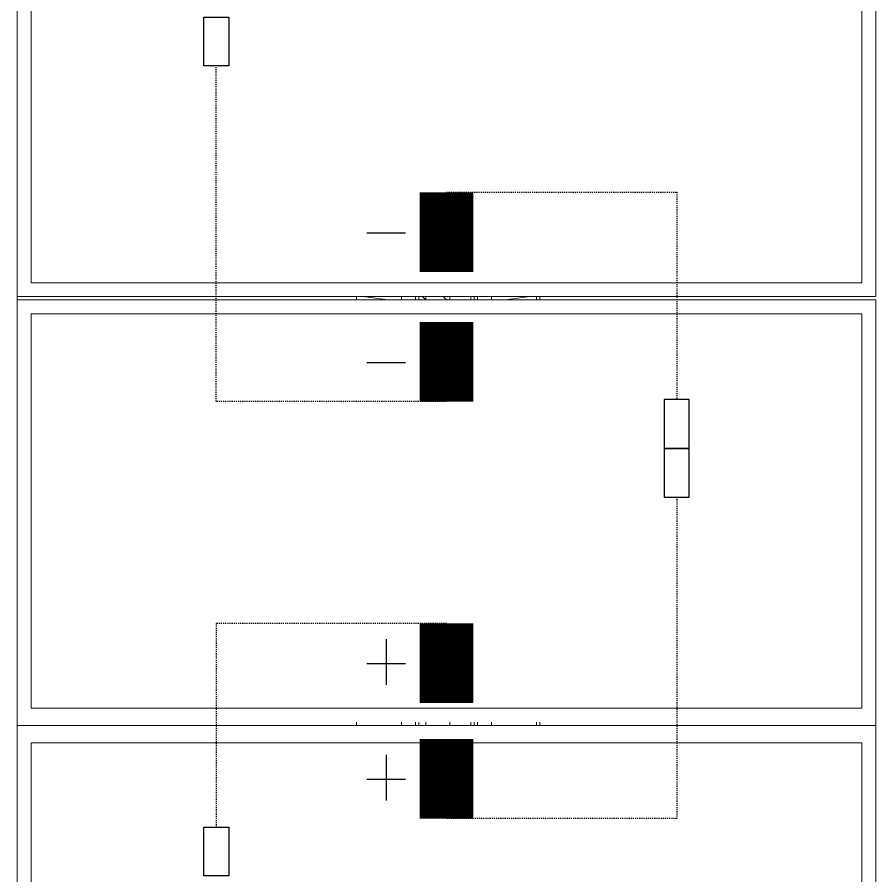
# Model space of a CAD drawing. Header units: feet. Extents: x -13743 to 68376, y -48 to 67763.
# Drawn here: x 4375 to 4455.3, y 64126.1 to 64206.5 of the extents above; entities that cross this region are included whole.
import ezdxf

# ---------------------------------------------------------------- set-up
doc = ezdxf.new("R2010")
doc.units = ezdxf.units.FT
doc.header["$MEASUREMENT"] = 0
doc.linetypes.add('HIDDEN', pattern=[0.375, 0.25, -0.125])
for name, color, linetype in [('E-HARN-COMP', 8, 'Continuous'), ('E-TRNK-CABL-NEG', 6, 'HIDDEN'), ('E-TRUNK-CABLE-POS', 6, 'HIDDEN'), ('Polarity-Text', 7, 'Continuous')]:
    doc.layers.add(name, color=color, linetype=linetype)

# ---------------------------------------------------------------- blocks, each defined once
blk = doc.blocks.new('A$C47dfd34d')
at = {"lineweight": 5}
for points in [[(0.92496, 0), (0.92496, 0.41332), (2.16158, 0.41332)], [(1.74993, 0.23499), (1.74993, 0.24666), (1.74993, 0.24332)], [(1.95492, 0.23499), (1.95659, 0.24666), (1.95659, 0.24332)], [(1.74993, 0.22832), (1.7516, 0.22832)], [(1.95492, 0.22832), (1.95659, 0.22832)], [(1.74993, 0.22166), (1.7516, 0.22166)], [(1.74993, 0.21999), (1.7516, 0.21999)], [(1.95659, 0.22166), (1.95492, 0.22166)], [(1.95492, 0.21999), (1.95659, 0.21999)], [(1.74993, 0.21832), (1.74993, 0.21666), (1.7516, 0.21666)], [(1.95659, 0.21666), (1.95492, 0.21666), (1.95659, 0.21832)], [(1.74993, 0.20666), (1.74993, 0.20832)], [(1.95492, 0.20666), (1.95659, 0.20832)], [(1.74993, 0.20499), (1.7516, 0.20499)], [(1.95659, 0.20499), (1.95492, 0.20499)], [(1.74993, 0.19499), (1.7516, 0.19499)], [(1.95492, 0.19499), (1.95659, 0.19499)], [(1.74993, 0.19333), (1.7516, 0.19333)], [(1.74993, 0.19166), (1.7516, 0.19166)], [(1.95659, 0.19333), (1.95492, 0.19333)], [(1.95492, 0.19166), (1.95659, 0.19166)], [(1.74993, 0.18499), (1.7516, 0.18499)], [(1.95659, 0.18499), (1.95492, 0.18499)], [(1.74993, 0.16999), (1.74993, 0.16666), (1.74993, 0.17833)], [(1.95659, 0.16999), (1.95659, 0.16666), (1.95492, 0.17833)], [(1.74993, 0.16666), (1.74993, 0.16666)], [(1.95659, 0.16666), (1.95659, 0.16666)], [(1.74993, 0.16333), (1.7516, 0.16333)], [(1.74993, 0.16166), (1.7516, 0.16166)], [(1.95492, 0.16333), (1.95659, 0.16333)], [(1.95492, 0.16166), (1.95659, 0.16166)]]:
    blk.add_lwpolyline(points, dxfattribs=at)
for points in [[(1.54494, 0.41332), (1.54494, 0), (1.74993, 0), (1.74993, 0.41332)], [(1.95492, 0.41332), (1.74993, 0.41332), (1.74993, 0), (1.95492, 0)], [(1.95659, 0), (1.95659, 0.41332), (2.16158, 0.41332), (2.16158, 0)], [(1.7416, 0.40665), (1.7416, 0.00667), (1.5516, 0.00667), (1.5516, 0.40665)], [(1.75826, 0.00667), (1.94825, 0.00667), (1.94825, 0.40665), (1.75826, 0.40665)], [(1.96325, 0.00667), (1.96325, 0.40665), (2.15491, 0.40665), (2.15491, 0.00667)], [(1.7516, 0.24999), (1.74993, 0.24999)], [(1.95659, 0.24999), (1.95492, 0.24999)]]:
    blk.add_lwpolyline(points, close=True, dxfattribs=at)

msp = doc.modelspace()

# ---------------------------------------------------------------- linework, layer by layer
at = {"layer": 'E-HARN-COMP'}
for points in [[(4392.433, 64206.462), (4394.758, 64206.462), (4394.758, 64201.898), (4392.433, 64201.898)], [(4437.829, 64170.67), (4435.504, 64170.67), (4435.504, 64166.106), (4437.829, 64166.106)], [(4437.829, 64166.106), (4435.504, 64166.106), (4435.504, 64161.542), (4437.829, 64161.542)], [(4392.433, 64130.666), (4394.758, 64130.666), (4394.758, 64126.103), (4392.433, 64126.103)]]:
    msp.add_lwpolyline(points, close=True, dxfattribs=at)
at = {"layer": 'E-HARN-COMP', "const_width": 5}
for points in [[(4415.131, 64190.081), (4415.131, 64182.627)], [(4415.131, 64170.492), (4415.131, 64177.946)], [(4415.131, 64149.726), (4415.131, 64142.271)], [(4415.131, 64131.466), (4415.131, 64138.921)]]:
    msp.add_lwpolyline(points, dxfattribs=at)
at = {"layer": 'E-TRNK-CABL-NEG', "ltscale": 0.1}
for points in [[(4415.131, 64170.497), (4393.596, 64170.497), (4393.596, 64201.903)], [(4415.131, 64190.081), (4436.666, 64190.081), (4436.666, 64170.67)]]:
    msp.add_lwpolyline(points, dxfattribs=at)
at = {"layer": 'E-TRUNK-CABLE-POS', "ltscale": 0.1}
for points in [[(4436.666, 64161.542), (4436.666, 64131.472), (4415.131, 64131.472)], [(4415.131, 64149.726), (4393.596, 64149.726), (4393.596, 64130.672)]]:
    msp.add_lwpolyline(points, dxfattribs=at)
at = {"layer": 'Polarity-Text'}
for p, q in [((4407.666, 64186.277), (4411.286, 64186.277)), ((4407.666, 64174.142), (4411.286, 64174.142)), ((4409.476, 64148.237), (4409.476, 64143.963)), ((4407.666, 64145.961), (4411.286, 64145.961)), ((4409.476, 64137.432), (4409.476, 64133.158)), ((4407.666, 64135.156), (4411.286, 64135.156))]:
    msp.add_line(p, q, dxfattribs=at)

# ---------------------------------------------------------------- block references
at = {"xscale": 194.318304, "yscale": 194.318304, "zscale": 194.318304, "rotation": 90}
msp.add_blockref('A$C47dfd34d', (4455.289, 63800.118), dxfattribs=at)

doc.saveas('drawing.dxf')
